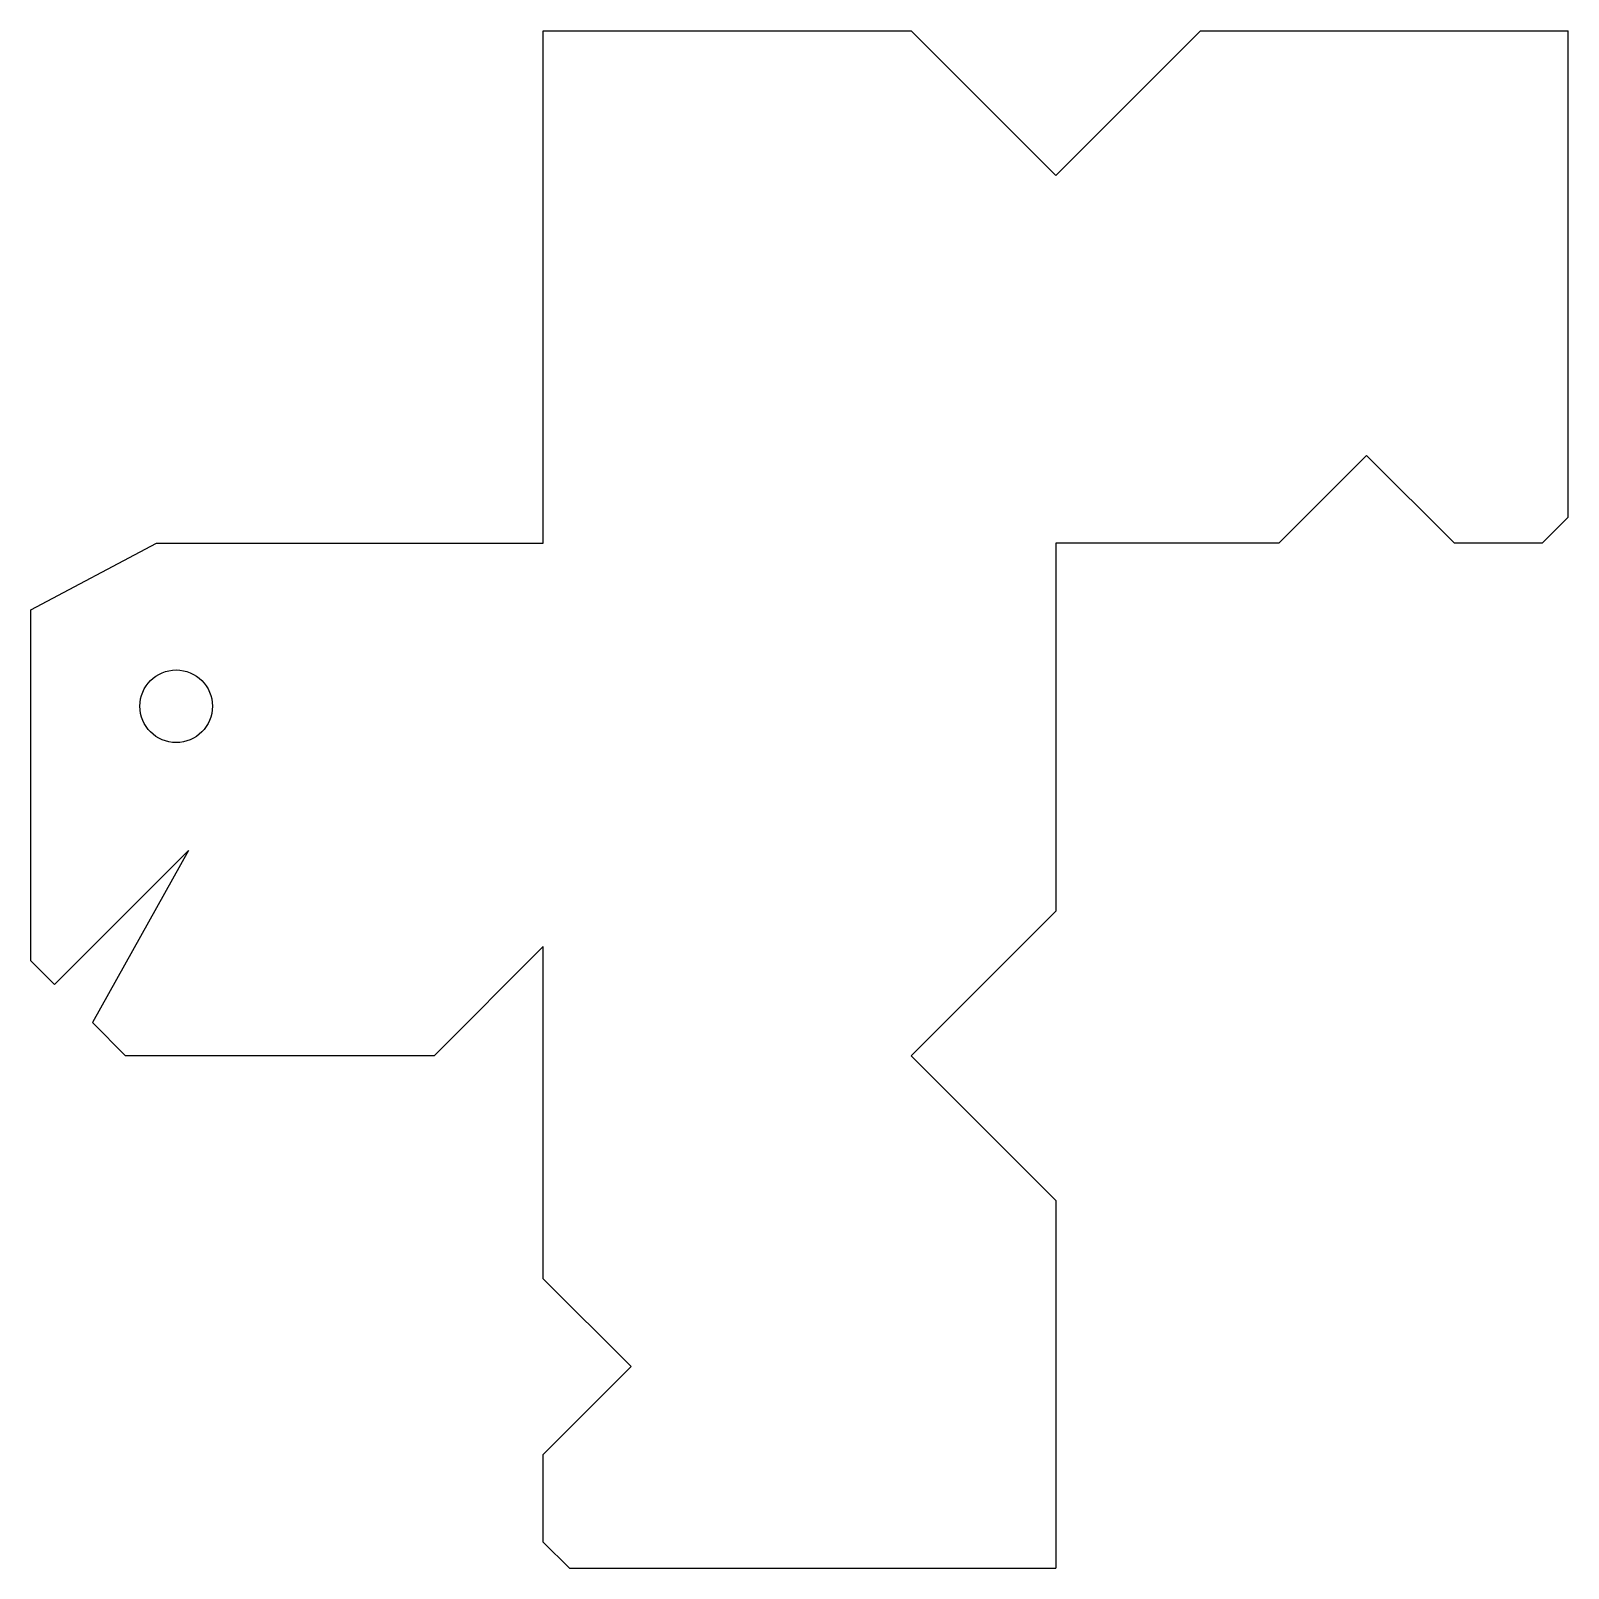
# Model space of a CAD drawing. Extents: x 0 to 38.1, y 0 to 38.1.
import ezdxf

# ---------------------------------------------------------------- set-up
doc = ezdxf.new("R2010")
doc.units = 0
doc.layers.add('LAYER_2', color=1, linetype='Continuous')

msp = doc.modelspace()

# ---------------------------------------------------------------- linework, layer by layer
at = {"layer": 'LAYER_2', "color": 7}
for p, q in [((12.7, 25.4), (12.7, 38.1)), ((12.7, 38.1), (21.813311, 38.1)), ((25.4, 34.513311), (21.813311, 38.1)), ((25.4, 34.513311), (28.986689, 38.1)), ((28.986689, 38.1), (38.1, 38.1)), ((38.1, 26.046644), (38.1, 38.1)), ((33.102544, 27.575233), (30.927311, 25.4)), ((35.277778, 25.4), (33.102544, 27.575233)), ((37.453356, 25.4), (38.1, 26.046644)), ((0, 23.753589), (3.116261, 25.4)), ((3.116261, 25.4), (12.7, 25.4)), ((25.4, 25.4), (25.4, 16.286344)), ((30.927311, 25.4), (25.4, 25.4)), ((37.453356, 25.4), (35.277778, 25.4)), ((0, 15.051967), (0, 23.753589)), ((0.58825, 14.463889), (3.910011, 17.78565)), ((3.910011, 17.78565), (1.528933, 13.523033)), ((21.813311, 12.7), (25.4, 16.286344)), ((12.7, 15.4044), (9.9956, 12.7)), ((12.7, 7.172689), (12.7, 15.4044)), ((0.58825, 14.463889), (0, 15.051967)), ((2.351967, 12.7), (1.528933, 13.523033)), ((9.9956, 12.7), (2.351967, 12.7)), ((21.813311, 12.7), (25.4, 9.112967)), ((25.4, 9.112967), (25.4, 0)), ((14.875406, 4.997456), (12.7, 7.172689)), ((12.7, 2.822222), (14.875406, 4.997456)), ((12.7, 0.646644), (12.7, 2.822222)), ((12.7, 0.646644), (13.346644, 0)), ((13.346644, 0), (25.4, 0))]:
    msp.add_line(p, q, dxfattribs=at)
msp.add_circle((3.603828, 21.360281), 0.899256, dxfattribs=at)

doc.saveas('drawing.dxf')
